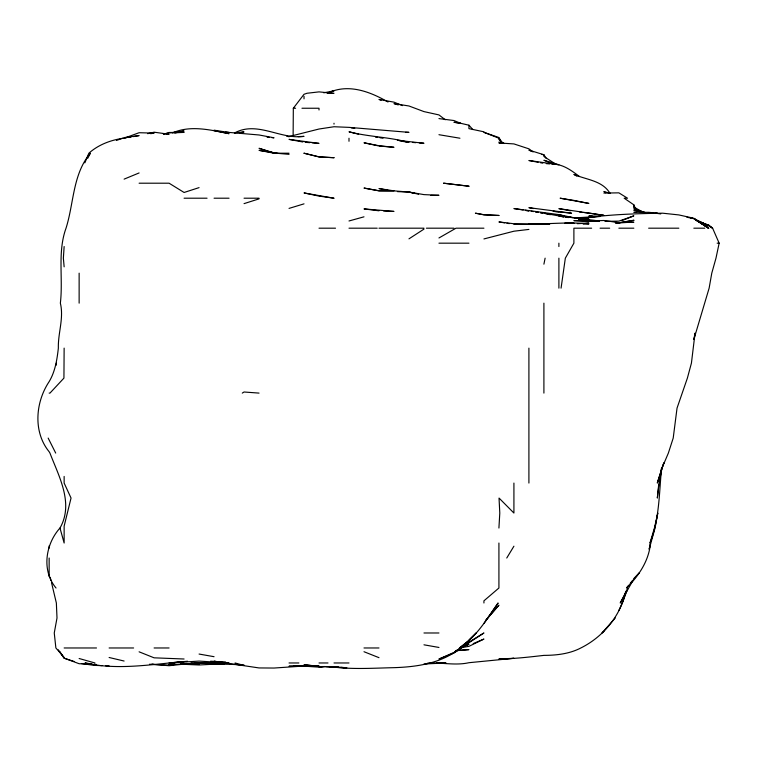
<?xml version="1.0" encoding="UTF-8"?>
<svg xmlns="http://www.w3.org/2000/svg" width="757" height="757" viewBox="0 0 757 757"><rect width="100%" height="100%" fill="white"/><g stroke="black" fill="none" stroke-linecap="round" stroke-linejoin="round"><path stroke-width="1.14" d="M333.014 93.253L319.009 91.881L307.039 93.253L304.021 94.284L293.328 108.242L293.12 135.919M498.92 528.036L499.79 513.047L499.033 498.049L513.918 513.047L513.918 483.061M64.137 246.536L63.37 258.165L64.137 266.833M658.732 484.215L657.331 498.049L659.167 483.061L661.987 468.063L663.842 462.868L657.284 483.061L661.987 468.063L668.365 453.074L673.21 438.076L677.042 408.099L687.384 378.112L691.425 363.114L695.049 333.137L693.828 339.496L709.129 288.152L711.779 273.163L715.98 258.165L719.15 243.177L712.611 228.188L708.826 225.643L693.828 218.697L708.514 228.188L693.828 218.527L708.826 228.188M561.069 288.152L565.337 258.165L573.891 243.177L573.891 228.188L591.633 228.188M87.784 158.222L90.367 153.217C72.644 174.186 73.959 203.169 66.029 228.188C57.295 252.128 63.285 278.254 60.361 303.15C64.023 318.271 57.92 332.938 58.355 348.125C57.049 359.613 55.195 371.583 49.148 381.632C35.456 402.128 32.911 431.878 49.148 451.74L49.943 453.074C58.885 476.456 74.044 503.424 59.983 528.036C45.439 544.084 41.465 570.721 56.027 588.009M56.009 365.423L56.415 363.114M659.063 481.906L660.104 476.134M660.53 473.835L661.571 468.063C659.129 493.261 659.479 519.075 649.989 543.024L654.427 528.036L657.814 513.047L655.042 528.036L649.146 549.26L650.49 543.024C649.052 560.587 638.766 575.945 626.474 588.009L628.688 585.237M543.904 264.174L545.125 258.165M618.866 610.464L622.235 602.998L625.916 591.217C620.513 615.876 603.31 636.779 580.837 647.973C569.51 653.878 556.509 655.335 543.904 655.382C528.954 657.085 513.984 658.855 498.92 658.959L513.918 658.306L468.943 662.706C455.165 665.819 441.312 662.186 427.421 663.217M622.235 602.998L627.6 589.078M84.841 162.859L88.862 153.217C99.262 143.953 112.746 139.364 126.419 137.821M627.496 589.003L620.238 602.998L633.287 579.805M506.755 558.023L513.918 546.194M483.931 623.475L498.115 602.998C486.827 619.169 476.314 637.006 459.414 647.973L468.072 641.028M630.165 583.392L632.379 580.628M603.878 631.385L601.995 632.984L615.261 617.996M487.839 617.996L498.92 605.165L485.407 620.541M468.119 641.179L461.6 647.973L453.945 653.064L438.956 659.054L452.875 652.903M454.806 651.796L457.379 649.885M454.891 651.815L459.622 648.617C441.161 663.397 416.918 666.936 393.981 667.665C372.435 668.147 350.832 669.69 329.39 666.501M408.969 238.843L423.967 229.116M242.287 393.101L244.047 392.003L259.045 393.101M453.945 652.458L483.931 632.984L466.795 643.478M438.956 237.972L455.988 228.188L483.931 228.188M460.739 647.973L468.943 644.283L461.571 647.159M473.22 643.601L483.931 639.059L468.943 646.346L460.521 647.793M124.11 179.135L139.099 172.946M622.074 220.542L633.855 215.859L618.866 221.12L605.023 221.328M234.415 133.043C257.068 120.439 280.469 139.837 304.021 136.364L298.258 136.61M330.005 92.089C349.611 83.828 370.722 91.966 387.981 101.987M124.11 138.228L139.099 132.721L154.097 133.109L150.634 133.696M172.303 133.043C190.102 124.839 210.673 129.958 229.059 133.677L214.061 130.706M116.417 140.461L122.681 138.228M331.008 91.862L334.007 90.821L323.778 92.808M163.73 134.263L169.085 132.475L184.083 132.39L173.703 132.835M199.072 187.622L184.083 192.477L169.085 183.203L139.099 183.203M244.047 203.633L259.045 198.864M289.032 208.402L304.021 203.851M289.032 136.572L319.009 129.021L334.007 126.741L348.996 127.365L408.969 132.361L405.506 132.314M348.996 220.978L363.994 216.824M147.672 133.677L154.097 132.191L169.085 134.263L166.786 134.386M483.931 238.938L513.918 231.207L528.906 229.418M239.439 132.901L244.047 131.898L234.821 132.816M174.858 132.967L177.157 132.475M179.466 131.983L184.083 130.999L170.24 132.882M128.718 137.414L131.027 137.008M133.336 136.601L139.099 135.579L124.11 137.613M187.045 663.463L181.898 663.804M578.499 218.972C606.31 214.477 634.546 213.663 662.621 213.19L678.84 214.922L693.828 218.253L708.514 228.188M149.479 664.249L169.085 665.138L174.536 664.305M186.061 663.548L184.083 663.832L186.383 663.87M169.085 665.138L174.858 664.305M578.499 218.659L600.415 216.426M163.323 133.885L169.085 133.147M217.297 663.927L220.524 663.52M324.781 666.491L319.009 667.144L298.258 665.782L304.021 666.349L299.412 665.8M583.117 223.684L588.88 223.069L577.345 223.684M186.26 663.88L169.085 665.715L152.034 664.334M295.949 665.829L293.64 666.056L297.104 665.791M504.692 222.87L498.92 221.933L513.918 223.75L549.667 224.28L528.906 223.892C548.939 224.346 568.848 221.64 588.88 223.94L583.117 223.911M224.441 663.652L199.072 664.987L180.62 664.182M187.537 661.24L169.085 662.971L199.072 661.088L229.059 662.971L214.061 661.268L259.045 667.939L274.034 668.043L307.484 665.782L289.032 666.226L319.009 666.292L304.021 664.722L319.009 666.52L346.697 667.816L329.39 666.605M186.26 663.794L180.62 664.088M322.473 666.529L319.009 666.86L323.627 666.52M456.253 650.727L468.943 649.601L457.408 650.481M226.75 662.602L199.072 662.867L169.085 664.883L173.703 664.296L169.085 664.391L176.012 664.268M275.132 153.217L259.045 148.315L274.034 153.217L289.032 153.217M423.967 663.993L445.807 662.99L436.581 662.754M225.595 132.125L259.045 134.973L274.034 137.802L271.725 137.613M199.072 662.801L194.596 662.971L207.077 662.971L204.787 662.754M179.466 661.684L184.083 661.561C151.182 664.334 117.666 670.465 85.002 662.971L91.843 663.917M603.878 193.073L618.866 192.846L627.525 198.202L624.175 198.202L633.855 204.854L635.511 209.027M218.678 662.101L225.595 661.997M225.595 132.56L229.059 132.513L214.061 130.166M430.884 195.382L438.956 195.297L423.967 194.615L408.969 192.051L393.981 190.859L378.983 190.745L363.994 188.058L378.983 190.859L393.981 190.859L378.983 188.55L388.209 190.367M585.416 219.142L588.88 219.104L578.499 219.085M222.142 663.511L214.061 663.586L241.748 664.845M225.595 663.473L229.059 663.444L214.061 663.775L191.01 662.962M513.918 224.365L539.287 224.451M216.37 661.504L210.607 661.202M438.956 662.99L445.873 662.981M327.185 93.253L334.007 93.253M293.328 108.242L295.618 108.242M301.967 108.242L319.009 108.242L319.009 109.992M184.083 198.202L207.049 198.202M214.061 198.202L229.059 198.202M244.047 198.202L259.045 198.202M655.439 213.19L660.738 213.909M319.009 228.188L335.521 228.188M348.996 228.188L377.204 228.188M378.983 228.188L423.967 228.188M426.39 228.188L453.945 228.188M600.093 228.188L609.678 228.188M618.866 228.188L633.855 228.188M648.645 228.188L678.84 228.188M693.828 228.188L704.795 228.188M700.253 222.681L708.826 225.643L695.967 220.211L708.826 225.643L712.611 228.188M438.956 243.177L468.943 243.177M717.134 243.177L719.15 243.177M49.148 393.101L49.962 393.101L63.929 378.112L64.137 348.125M423.967 632.984L438.956 632.984M64.137 647.973L96.499 647.973M109.112 647.973L133.611 647.973M154.097 647.973L169.085 647.973M363.994 647.973L378.983 647.973M289.032 662.971L298.883 662.971M319.009 662.971L327.999 662.971M334.007 662.971L348.996 662.971M600.415 216.124L588.88 216.019L592.343 216.114M615.403 222.832L633.855 222.217L618.866 222.672L603.878 220.495L588.88 221.025L599.26 221.176L573.891 220.628L591.189 221.451M528.906 223.826L543.904 224.214M102.195 665.649L94.123 665.375L81.434 663.529M105.658 665.763L109.112 665.886M91.815 664.154L79.135 663.728L64.137 658.174L58.336 649.828M397.434 191.625L408.969 192.051L418.612 194.237M211.761 664.249L214.061 664.343M383.6 210.995L393.981 211.421L363.994 208.913L378.983 210.806M331.698 666.548L338.616 667.078M314.401 665.782L319.009 666.018M151.788 664.239L154.097 664.362M184.083 659.006L154.097 657.824L139.099 651.824M636.164 212.424L633.855 212.291L648.853 212.329L657.634 213.19M325.936 666.538L334.007 667.021L330.544 666.529M274.034 153.018L289.032 154.343M543.904 224.148L548.513 224.451M83.743 663.52L91.815 664.078M412.433 142.42L415.886 142.676M419.35 142.931L423.967 143.262L397.434 140.31M305.175 142.307L309.783 142.666M312.092 142.846L319.009 143.385L289.032 139.383L302.866 141.994M599.26 220.968L558.893 215.991L563.511 216.947M267.117 137.216L269.426 137.414M378.983 145.997L393.981 147.303L378.983 145.732L363.994 142.789L377.828 145.751M558.893 211.828L553.13 211.326L571.563 213.19L528.906 207.664L533.524 208.544M340.924 667.277L346.697 667.778M277.204 153.217L259.045 150.35L274.034 153.217M546.213 163.607L549.667 163.928M551.976 164.146C562.669 163.805 571.384 170.476 579.512 176.561M219.833 663.511L224.441 663.946M234.821 664.22L244.047 665.1M220.079 663.511L224.564 663.946M220.902 663.558L224.394 663.908M94.123 664.239L96.432 664.485M579.654 212.064L581.963 212.329M584.272 212.594L588.88 213.124M351.305 127.876L354.768 128.321M438.956 118.594L453.945 120.533L460.474 123.24L468.943 125.217L472.832 129.551M525.453 210.437L528.906 210.881L525.453 210.342M375.529 137.14L377.828 137.452M535.833 212.102L538.132 212.414M399.743 140.802L402.052 141.143M405.506 141.654L407.815 141.994M589.552 213.19L603.878 215.319L558.893 208.639L570.428 210.768M523.144 209.982L513.918 208.554L558.893 214.619L572.737 217.524M531.215 211.241L533.524 211.591M535.833 211.951L538.132 212.301M379.986 137.755L383.004 138.228M690.365 217.978L692.674 218.347L686.911 217.268M565.82 216.502L572.737 217.59M507.001 223.239L509.3 223.618M438.956 134.708L459.944 138.228M541.605 154.371L543.904 154.75L546.327 158.601M403.207 141.483L408.969 142.439C389.335 136.951 368.735 136.932 348.996 131.784L358.638 134.244M423.967 644.813L438.956 647.453M199.072 654.048L214.061 656.697M286.723 136.269L289.032 136.705M538.132 162.282L528.906 160.503L558.893 164.733L543.904 160.266L553.537 164.089M540.441 162.727L542.75 163.171M644.235 212.282L633.855 210.228L643.753 212.452M501.229 143.433L498.92 142.959L513.918 143.915L528.906 148.836L533.06 151.968M483.931 131.803L468.943 128.643L468.943 125.217M563.511 216.757L543.904 213.19L550.33 214.723M408.969 192.051L414.732 193.357M109.112 657.492L124.11 661.041M94.956 662.971L79.135 658.514M498.92 142.061L504.276 143.489M235.067 662.971L244.047 665.46M610.303 193.376L603.878 191.521L605.761 192.732M398.258 104.92L393.981 103.595L408.969 105.989L423.967 111.601L438.956 114.913L445.277 119.767M700.253 222.435L708.826 225.084L712.394 228.188M568.535 217.609L558.893 214.619L567.466 217.533M74.205 661.495L64.137 658.174L59.879 651.749M644.85 212.443L633.855 208.695L639.315 210.948M381.131 100.246L378.983 99.441L393.981 102.157L402.544 105.62M501.115 142.221L498.92 138.228L483.931 132.324L498.92 137.528L501.749 142.221M363.994 651.72L378.983 657.672M530.846 151.126L528.906 150.075L543.904 154.75L543.904 156.491L556.083 164.383M641.794 211.515L633.855 207.04L635.464 208.582M576.891 176.173L573.891 174.413C586.164 179.759 602.175 180.45 609.811 193.054M503.339 143.215L498.92 139.468L498.92 138.228M633.855 204.854L633.855 206.32L636.259 208.904M64.137 657.407L55.876 647.973L54.258 632.984L57.002 617.996L56.359 602.998L51.514 582.653M55.696 453.074L48.155 438.076M633.855 206.32L634.801 208.289M59.983 528.036L64.137 543.024L64.137 526.143L71.044 498.049L64.137 483.061L64.137 476.427M50.199 577.298L50.993 580.515M558.893 243.177L558.893 246.536M558.893 258.165L558.893 288.152M543.904 303.15L543.904 393.101M528.906 348.125L528.906 483.061M498.92 543.024L498.92 588.009L483.931 600.84L483.931 602.998M348.996 138.228L348.996 141.275M334.007 123.24L334.007 124.129M304.021 96.281L304.021 98.845M79.135 273.163L79.135 303.15M49.148 545.882L49.148 548.087M49.148 558.023L49.148 576.408M639.173 573.011L633.855 578.679L639.23 573.011M476.162 632.984L468.943 640.148L476.248 632.984M633.855 220.287L618.866 222.823L615.403 222.728L618.866 222.804L633.855 220.287M588.88 217.287L573.891 217.77L588.88 217.335M573.891 223.173L564.665 223.287L573.891 223.23M199.072 663.927L184.083 663.577L199.072 663.927M498.92 215.471L483.931 214.818L475.387 213.19L483.931 214.733L498.92 215.471M334.007 157.711L319.009 156.888L304.021 153.217L319.009 156.888L334.007 157.711M438.956 663.094L437.357 662.971L438.956 663.094M468.943 186.213L443.63 183.203L468.943 186.213M542.75 213.039L540.441 212.726L542.75 213.01M333.884 198.202L319.009 196.101L304.021 192.931L333.884 198.202M460.474 123.24L453.945 122.274L460.455 123.24M573.891 200.416L560.114 198.202L588.88 203.434L573.891 200.416"/></g></svg>
